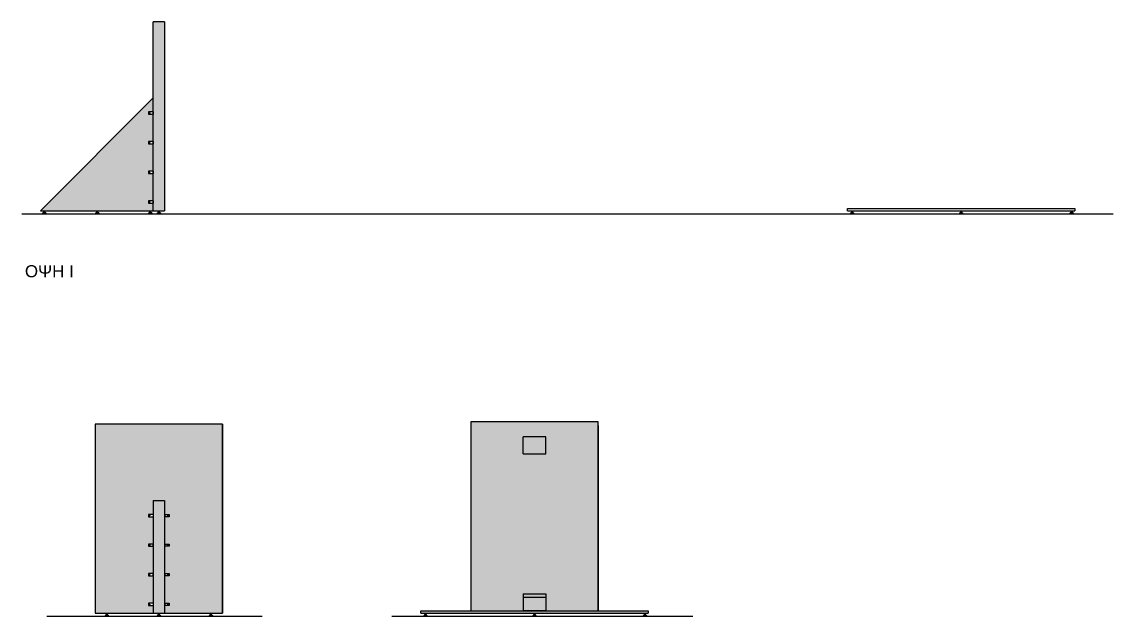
# Model space of a CAD drawing. Header units: millimetres. Extents: x 2883.6 to 2903.4, y 1594.7 to 1614.6.
# Drawn here: x 2893.81 to 2903.4, y 1602.76 to 1607.98 of the extents above; entities that cross this region are included whole.
import ezdxf

# ---------------------------------------------------------------- set-up
doc = ezdxf.new("R2010")
doc.units = ezdxf.units.MM
doc.header["$LTSCALE"] = 0.005
doc.linetypes.add('ACAD_ISO02W100', pattern=[15, 12, -3])
for name, color, linetype in [('hatch', 41, 'Continuous'), ('photobooth', 61, 'Continuous'), ('εδαφος', 254, 'Continuous'), ('ονομασίες', 255, 'Continuous')]:
    doc.layers.add(name, color=color, linetype=linetype)
doc.styles.get("Standard").update_dxf_attribs({"font": 'arial.ttf'})

msp = doc.modelspace()

# ---------------------------------------------------------------- hatches: boundary and pattern name
at = {"layer": 'hatch', "transparency": 33554559}
h = msp.add_hatch(color=256, dxfattribs=at)
h.dxf.hatch_style = 1
h.paths.add_polyline_path([(2895.571, 1604.4465), (2894.451, 1604.4465), (2894.451, 1602.7865), (2894.961, 1602.7865), (2894.961, 1602.8544), (2894.96, 1602.8544), (2894.92, 1602.8544), (2894.92, 1602.8744), (2894.961, 1602.8744), (2894.961, 1603.1144), (2894.92, 1603.1144), (2894.92, 1603.1344), (2894.961, 1603.1344), (2894.961, 1603.3744), (2894.92, 1603.3744), (2894.92, 1603.3944), (2894.961, 1603.3944), (2894.961, 1603.6344), (2894.92, 1603.6344), (2894.92, 1603.6544), (2894.961, 1603.6544), (2894.961, 1603.7775), (2895.061, 1603.7775), (2895.061, 1603.6544), (2895.062, 1603.6544), (2895.102, 1603.6544), (2895.102, 1603.6344), (2895.061, 1603.6344), (2895.061, 1603.3944), (2895.102, 1603.3944), (2895.102, 1603.3744), (2895.061, 1603.3744), (2895.061, 1603.1344), (2895.102, 1603.1344), (2895.102, 1603.1144), (2895.061, 1603.1144), (2895.061, 1602.8744), (2895.102, 1602.8744), (2895.102, 1602.8544), (2895.061, 1602.8544), (2895.061, 1602.7865), (2895.571, 1602.7865)])
h.paths.add_polyline_path([(2895.061, 1603.7775), (2894.961, 1603.7775), (2894.961, 1602.7865), (2895.061, 1602.7865), (2895.061, 1602.8544)], flags=17)
h.paths.add_polyline_path([(2894.961, 1606.6501), (2894.92, 1606.6501), (2894.92, 1606.6701), (2894.961, 1606.6701), (2894.961, 1606.9101), (2894.92, 1606.9101), (2894.92, 1606.9301), (2894.961, 1606.9301), (2894.961, 1607.1701), (2894.92, 1607.1701), (2894.92, 1607.1901), (2894.961, 1607.1901), (2894.961, 1607.3132), (2893.97, 1606.3222), (2894.961, 1606.3222), (2894.961, 1606.3901), (2894.92, 1606.3901), (2894.92, 1606.4101), (2894.961, 1606.4101)])
h.paths.add_polyline_path([(2895.061, 1607.9822), (2894.961, 1607.9822), (2894.961, 1606.3222), (2895.061, 1606.3222)])
h = msp.add_hatch(color=256, dxfattribs=at)
h.dxf.hatch_style = 1
h.paths.add_polyline_path([(2894.927, 1607.1799, 1), (2894.9324, 1607.1799, 1)])
h.paths.add_polyline_path([(2894.9324, 1606.9199, 1), (2894.927, 1606.9199, 1)])
h.paths.add_polyline_path([(2894.927, 1606.6599, 1), (2894.9324, 1606.6599, 1)])
h.paths.add_polyline_path([(2894.9324, 1606.3999, 1), (2894.927, 1606.3999, 1)])
h = msp.add_hatch(color=256, dxfattribs=at)
h.dxf.hatch_style = 1
h.paths.add_polyline_path([(2894.961, 1607.1901), (2894.96, 1607.1901), (2894.96, 1607.1701), (2894.961, 1607.1701)])
h = msp.add_hatch(color=256, dxfattribs=at)
h.dxf.hatch_style = 1
h.paths.add_polyline_path([(2894.961, 1606.4101), (2894.96, 1606.4101), (2894.96, 1606.3901), (2894.961, 1606.3901)])
h.paths.add_polyline_path([(2894.961, 1606.6701), (2894.96, 1606.6701), (2894.96, 1606.6501), (2894.961, 1606.6501)])
h.paths.add_polyline_path([(2894.961, 1606.9301), (2894.96, 1606.9301), (2894.96, 1606.9101), (2894.961, 1606.9101)])
h = msp.add_hatch(color=256, dxfattribs=at)
h.dxf.hatch_style = 1
h.paths.add_polyline_path([(2898.4115, 1602.9575), (2898.4115, 1602.8075), (2898.8715, 1602.8075), (2898.8715, 1604.4675), (2897.7515, 1604.4675), (2897.7515, 1602.8075), (2898.2115, 1602.8075), (2898.2115, 1602.9575)])
h.paths.add_polyline_path([(2898.2115, 1604.1865), (2898.2115, 1604.3365), (2898.3115, 1604.3365), (2898.4115, 1604.3365), (2898.4115, 1604.1865)], flags=16)
at = {"layer": 'hatch', "linetype": 'ACAD_ISO02W100', "transparency": 33554483}
h = msp.add_hatch(color=256, dxfattribs=at)
h.dxf.hatch_style = 1
h.paths.add_polyline_path([(2898.2115, 1604.1865), (2898.4115, 1604.1865), (2898.4115, 1604.3365), (2898.3115, 1604.3365), (2898.2115, 1604.3365)])
at = {"layer": 'hatch', "transparency": 33554559}
h = msp.add_hatch(color=256, dxfattribs=at)
h.dxf.hatch_style = 1
h.paths.add_polyline_path([(2898.4115, 1602.9575), (2898.2115, 1602.9575), (2898.2115, 1602.9275), (2898.4115, 1602.9275)])
at = {"layer": 'hatch', "linetype": 'ACAD_ISO02W100', "transparency": 33554483}
h = msp.add_hatch(color=256, dxfattribs=at)
h.dxf.hatch_style = 1
h.paths.add_polyline_path([(2898.2115, 1602.9275), (2898.2115, 1602.8107), (2898.4115, 1602.8107), (2898.4115, 1602.9275)])
at = {"layer": 'hatch', "transparency": 33554559}
h = msp.add_hatch(color=256, dxfattribs=at)
h.dxf.hatch_style = 1
h.paths.add_polyline_path([(2899.3115, 1602.8075), (2897.3115, 1602.8075), (2897.3115, 1602.7865), (2898.3115, 1602.7865), (2898.7685, 1602.7865), (2898.8715, 1602.7865), (2899.3115, 1602.7865)])

# ---------------------------------------------------------------- linework, layer by layer
at = {"layer": 'photobooth'}
for p, q in [((2894.961, 1606.3222), (2894.961, 1607.9822)), ((2895.061, 1607.9822), (2894.961, 1607.9822)), ((2895.061, 1607.9822), (2895.061, 1606.3222)), ((2894.961, 1607.3132), (2893.97, 1606.3222)), ((2894.961, 1607.1901), (2894.92, 1607.1901)), ((2894.92, 1607.1901), (2894.92, 1607.1701)), ((2894.96, 1607.1901), (2894.96, 1607.1701)), ((2894.92, 1607.1701), (2894.961, 1607.1701)), ((2894.96, 1606.9301), (2894.92, 1606.9301)), ((2894.92, 1606.9301), (2894.92, 1606.9101)), ((2894.92, 1606.9101), (2894.961, 1606.9101)), ((2894.961, 1606.9301), (2894.96, 1606.9301)), ((2894.96, 1606.9301), (2894.96, 1606.9101)), ((2894.961, 1606.9301), (2894.961, 1606.9101)), ((2894.961, 1606.6701), (2894.92, 1606.6701)), ((2894.92, 1606.6701), (2894.92, 1606.6501)), ((2894.92, 1606.6501), (2894.961, 1606.6501)), ((2894.96, 1606.6701), (2894.96, 1606.6501)), ((2894.961, 1606.4101), (2894.92, 1606.4101)), ((2894.92, 1606.4101), (2894.92, 1606.3901)), ((2894.96, 1606.4101), (2894.96, 1606.3901)), ((2893.97, 1606.3222), (2894.961, 1606.3222)), ((2894.92, 1606.3901), (2894.961, 1606.3901)), ((2894.961, 1606.3222), (2895.061, 1606.3222)), ((2901.061, 1606.3222), (2901.061, 1606.3432)), ((2901.061, 1606.3432), (2903.061, 1606.3432)), ((2901.061, 1606.3222), (2902.061, 1606.3222)), ((2902.061, 1606.3222), (2903.061, 1606.3222)), ((2903.061, 1606.3432), (2903.061, 1606.3222)), ((2893.9912, 1606.2962), (2893.9912, 1606.3034)), ((2893.9912, 1606.2962), (2894.0162, 1606.2962)), ((2893.9937, 1606.3052), (2894.0138, 1606.3052)), ((2894.0162, 1606.3034), (2894.0162, 1606.2962)), ((2894.4573, 1606.2962), (2894.4573, 1606.3034)), ((2894.4573, 1606.2962), (2894.4823, 1606.2962)), ((2894.4597, 1606.3052), (2894.4799, 1606.3052)), ((2894.4823, 1606.3034), (2894.4823, 1606.2962)), ((2894.9234, 1606.2962), (2894.9234, 1606.3034)), ((2894.9234, 1606.2962), (2894.9484, 1606.2962)), ((2894.9258, 1606.3052), (2894.946, 1606.3052)), ((2894.9484, 1606.3034), (2894.9484, 1606.2962)), ((2894.9987, 1606.2962), (2894.9987, 1606.3034)), ((2894.9987, 1606.2962), (2895.0237, 1606.2962)), ((2895.0011, 1606.3052), (2895.0213, 1606.3052)), ((2895.0237, 1606.3034), (2895.0237, 1606.2962)), ((2901.0911, 1606.2962), (2901.0911, 1606.3034)), ((2901.0911, 1606.2962), (2901.1161, 1606.2962)), ((2901.0935, 1606.3052), (2901.1137, 1606.3052)), ((2901.1161, 1606.3034), (2901.1161, 1606.2962)), ((2902.0487, 1606.2962), (2902.0487, 1606.3034)), ((2902.0487, 1606.2962), (2902.0737, 1606.2962)), ((2902.0511, 1606.3052), (2902.0713, 1606.3052)), ((2902.0737, 1606.3034), (2902.0737, 1606.2962)), ((2903.02, 1606.2962), (2903.02, 1606.3034)), ((2903.02, 1606.2962), (2903.045, 1606.2962)), ((2903.0224, 1606.3052), (2903.0426, 1606.3052)), ((2903.045, 1606.3034), (2903.045, 1606.2962)), ((2894.451, 1604.4465), (2894.451, 1602.7865)), ((2895.571, 1604.4465), (2894.451, 1604.4465)), ((2895.571, 1604.4465), (2895.571, 1602.7865)), ((2895.571, 1602.7865), (2895.571, 1604.4465)), ((2897.7515, 1604.4675), (2897.7515, 1602.8075)), ((2898.8715, 1604.4675), (2897.7515, 1604.4675)), ((2898.8715, 1602.8075), (2898.8715, 1604.4675)), ((2898.8715, 1604.4365), (2898.8715, 1602.8075)), ((2898.3115, 1604.3365), (2898.2115, 1604.3365)), ((2898.2115, 1604.1865), (2898.2115, 1604.3365)), ((2898.4115, 1604.3365), (2898.3115, 1604.3365)), ((2898.4115, 1604.1865), (2898.4115, 1604.3365)), ((2898.2115, 1604.1865), (2898.4115, 1604.1865)), ((2894.961, 1603.7775), (2895.061, 1603.7775)), ((2894.961, 1603.7775), (2894.961, 1602.7865)), ((2895.061, 1603.7775), (2895.061, 1602.7865)), ((2894.961, 1603.6544), (2894.92, 1603.6544)), ((2894.92, 1603.6544), (2894.92, 1603.6344)), ((2894.92, 1603.6344), (2894.961, 1603.6344)), ((2894.96, 1603.6544), (2894.96, 1603.6344)), ((2895.061, 1603.6544), (2895.102, 1603.6544)), ((2895.061, 1603.6544), (2895.062, 1603.6544)), ((2895.102, 1603.6344), (2895.061, 1603.6344)), ((2895.062, 1603.6544), (2895.062, 1603.6344)), ((2895.102, 1603.6544), (2895.102, 1603.6344)), ((2894.961, 1603.3944), (2894.92, 1603.3944)), ((2894.92, 1603.3944), (2894.92, 1603.3744)), ((2894.92, 1603.3744), (2894.961, 1603.3744)), ((2894.96, 1603.3744), (2894.96, 1603.3944)), ((2895.061, 1603.3944), (2895.102, 1603.3944)), ((2895.102, 1603.3744), (2895.061, 1603.3744)), ((2895.062, 1603.3944), (2895.062, 1603.3744)), ((2895.102, 1603.3944), (2895.102, 1603.3744)), ((2894.961, 1603.1344), (2894.92, 1603.1344)), ((2894.92, 1603.1344), (2894.92, 1603.1144)), ((2894.92, 1603.1144), (2894.961, 1603.1144)), ((2894.96, 1603.1144), (2894.96, 1603.1344)), ((2895.061, 1603.1344), (2895.102, 1603.1344)), ((2895.102, 1603.1144), (2895.061, 1603.1144)), ((2895.062, 1603.1344), (2895.062, 1603.1144)), ((2895.102, 1603.1344), (2895.102, 1603.1144)), ((2898.2115, 1602.9575), (2898.4115, 1602.9575)), ((2898.2115, 1602.9575), (2898.2115, 1602.8075)), ((2898.4115, 1602.9575), (2898.4115, 1602.8075)), ((2894.961, 1602.8744), (2894.92, 1602.8744)), ((2894.92, 1602.8744), (2894.92, 1602.8544)), ((2894.96, 1602.8744), (2894.96, 1602.8544)), ((2895.061, 1602.8744), (2895.102, 1602.8744)), ((2895.062, 1602.8744), (2895.062, 1602.8544)), ((2895.102, 1602.8744), (2895.102, 1602.8544)), ((2898.2115, 1602.9275), (2898.4115, 1602.9275)), ((2894.451, 1602.7865), (2895.571, 1602.7865)), ((2894.5417, 1602.7605), (2894.5417, 1602.7677)), ((2894.5441, 1602.7695), (2894.5643, 1602.7695)), ((2894.554, 1602.7865), (2895.468, 1602.7865)), ((2894.5667, 1602.7677), (2894.5667, 1602.7605)), ((2894.92, 1602.8544), (2894.961, 1602.8544)), ((2894.961, 1602.8544), (2894.96, 1602.8544)), ((2894.9987, 1602.7605), (2894.9987, 1602.7677)), ((2895.0011, 1602.7695), (2895.0213, 1602.7695)), ((2895.0237, 1602.7677), (2895.0237, 1602.7605)), ((2895.102, 1602.8544), (2895.061, 1602.8544)), ((2895.4557, 1602.7605), (2895.4557, 1602.7677)), ((2895.4581, 1602.7695), (2895.4783, 1602.7695)), ((2895.4807, 1602.7677), (2895.4807, 1602.7605)), ((2897.3115, 1602.7865), (2897.3115, 1602.8075)), ((2897.3115, 1602.8075), (2899.3115, 1602.8075)), ((2897.3115, 1602.7865), (2898.3115, 1602.7865)), ((2897.3416, 1602.7605), (2897.3416, 1602.7677)), ((2897.344, 1602.7695), (2897.3641, 1602.7695)), ((2897.3666, 1602.7677), (2897.3666, 1602.7605)), ((2897.7515, 1602.7865), (2898.8715, 1602.7865)), ((2897.8545, 1602.7865), (2898.7685, 1602.7865)), ((2898.2115, 1602.8107), (2898.4115, 1602.8107)), ((2898.2115, 1602.8075), (2898.4115, 1602.8075)), ((2898.2992, 1602.7605), (2898.2992, 1602.7677)), ((2898.3016, 1602.7695), (2898.3218, 1602.7695)), ((2898.3115, 1602.7865), (2899.3115, 1602.7865)), ((2898.3242, 1602.7677), (2898.3242, 1602.7605)), ((2899.2704, 1602.7605), (2899.2704, 1602.7677)), ((2899.2729, 1602.7695), (2899.293, 1602.7695)), ((2899.2954, 1602.7677), (2899.2954, 1602.7605)), ((2899.3115, 1602.8075), (2899.3115, 1602.7865)), ((2894.5417, 1602.7605), (2894.5667, 1602.7605)), ((2894.9987, 1602.7605), (2895.0237, 1602.7605)), ((2895.4557, 1602.7605), (2895.4807, 1602.7605)), ((2897.3416, 1602.7605), (2897.3666, 1602.7605)), ((2898.2992, 1602.7605), (2898.3242, 1602.7605)), ((2899.2704, 1602.7605), (2899.2954, 1602.7605))]:
    msp.add_line(p, q, dxfattribs=at)
for points in [[(2894.0006, 1606.3062), (2894.0006, 1606.3222), (2894.0066, 1606.3222), (2894.0066, 1606.3062)], [(2894.4666, 1606.3062), (2894.4666, 1606.3222), (2894.4726, 1606.3222), (2894.4726, 1606.3062)], [(2894.9327, 1606.3062), (2894.9327, 1606.3222), (2894.9387, 1606.3222), (2894.9387, 1606.3062)], [(2895.008, 1606.3062), (2895.008, 1606.3222), (2895.014, 1606.3222), (2895.014, 1606.3062)], [(2901.1004, 1606.3062), (2901.1004, 1606.3222), (2901.1064, 1606.3222), (2901.1064, 1606.3062)], [(2902.058, 1606.3062), (2902.058, 1606.3222), (2902.064, 1606.3222), (2902.064, 1606.3062)], [(2903.0293, 1606.3062), (2903.0293, 1606.3222), (2903.0353, 1606.3222), (2903.0353, 1606.3062)], [(2894.0079, 1606.3052), (2894.0079, 1606.3062), (2893.9992, 1606.3062), (2893.9992, 1606.3052)], [(2894.474, 1606.3052), (2894.474, 1606.3062), (2894.4653, 1606.3062), (2894.4653, 1606.3052)], [(2894.9401, 1606.3052), (2894.9401, 1606.3062), (2894.9313, 1606.3062), (2894.9313, 1606.3052)], [(2895.0154, 1606.3052), (2895.0154, 1606.3062), (2895.0067, 1606.3062), (2895.0067, 1606.3052)], [(2901.1078, 1606.3052), (2901.1078, 1606.3062), (2901.099, 1606.3062), (2901.099, 1606.3052)], [(2902.0654, 1606.3052), (2902.0654, 1606.3062), (2902.0567, 1606.3062), (2902.0567, 1606.3052)], [(2903.0366, 1606.3052), (2903.0366, 1606.3062), (2903.0279, 1606.3062), (2903.0279, 1606.3052)], [(2894.5584, 1602.7695), (2894.5584, 1602.7705), (2894.5497, 1602.7705), (2894.5497, 1602.7695)], [(2894.551, 1602.7705), (2894.551, 1602.7865), (2894.557, 1602.7865), (2894.557, 1602.7705)], [(2895.0154, 1602.7695), (2895.0154, 1602.7705), (2895.0067, 1602.7705), (2895.0067, 1602.7695)], [(2895.008, 1602.7705), (2895.008, 1602.7865), (2895.014, 1602.7865), (2895.014, 1602.7705)], [(2895.4724, 1602.7695), (2895.4724, 1602.7705), (2895.4637, 1602.7705), (2895.4637, 1602.7695)], [(2895.465, 1602.7705), (2895.465, 1602.7865), (2895.471, 1602.7865), (2895.471, 1602.7705)], [(2897.3582, 1602.7695), (2897.3582, 1602.7705), (2897.3495, 1602.7705), (2897.3495, 1602.7695)], [(2897.3509, 1602.7705), (2897.3509, 1602.7865), (2897.3569, 1602.7865), (2897.3569, 1602.7705)], [(2898.3159, 1602.7695), (2898.3159, 1602.7705), (2898.3071, 1602.7705), (2898.3071, 1602.7695)], [(2898.3085, 1602.7705), (2898.3085, 1602.7865), (2898.3145, 1602.7865), (2898.3145, 1602.7705)], [(2899.2871, 1602.7695), (2899.2871, 1602.7705), (2899.2784, 1602.7705), (2899.2784, 1602.7695)], [(2899.2797, 1602.7705), (2899.2797, 1602.7865), (2899.2857, 1602.7865), (2899.2857, 1602.7705)]]:
    msp.add_lwpolyline(points, dxfattribs=at)
for centre in [(2894.9297, 1607.1799), (2894.9297, 1606.9199), (2894.9297, 1606.6599), (2894.9297, 1606.3999), (2894.9297, 1603.6442), (2895.0924, 1603.6442), (2894.9297, 1603.3842), (2895.0924, 1603.3842), (2894.9297, 1603.1242), (2895.0924, 1603.1242), (2894.9297, 1602.8642), (2895.0924, 1602.8642)]:
    msp.add_circle(centre, 0.00275, dxfattribs=at)
for centre, start, end in [((2893.9937, 1606.3026), 89.16117, 161.17155), ((2894.0138, 1606.3026), 18.82845, 90.83883), ((2894.4598, 1606.3026), 89.16117, 161.17155), ((2894.4799, 1606.3026), 18.82845, 90.83883), ((2894.9258, 1606.3026), 89.16117, 161.17155), ((2894.9459, 1606.3026), 18.82845, 90.83883), ((2895.0012, 1606.3026), 89.16117, 161.17155), ((2895.0213, 1606.3026), 18.82845, 90.83883), ((2901.0935, 1606.3026), 89.16117, 161.17155), ((2901.1136, 1606.3026), 18.82845, 90.83883), ((2902.0512, 1606.3026), 89.16117, 161.17155), ((2902.0713, 1606.3026), 18.82845, 90.83883), ((2903.0224, 1606.3026), 89.16117, 161.17155), ((2903.0425, 1606.3026), 18.82845, 90.83883), ((2894.5442, 1602.7669), 89.16117, 161.17155), ((2894.5643, 1602.7669), 18.82845, 90.83883), ((2895.0012, 1602.7669), 89.16117, 161.17155), ((2895.0213, 1602.7669), 18.82845, 90.83883), ((2895.4582, 1602.7669), 89.16117, 161.17155), ((2895.4783, 1602.7669), 18.82845, 90.83883), ((2897.344, 1602.7669), 89.16117, 161.17155), ((2897.3641, 1602.7669), 18.82845, 90.83883), ((2898.3017, 1602.7669), 89.16117, 161.17155), ((2898.3218, 1602.7669), 18.82845, 90.83883), ((2899.2729, 1602.7669), 89.16117, 161.17155), ((2899.293, 1602.7669), 18.82845, 90.83883)]:
    msp.add_arc(centre, 0.00259, start, end, dxfattribs=at)
at = {"layer": 'εδαφος'}
for p, q in [((2893.8065, 1606.2962), (2899.8446, 1606.2962)), ((2894.1577, 1606.2962), (2903.397, 1606.2962)), ((2894.0252, 1602.7605), (2895.9196, 1602.7605)), ((2897.0587, 1602.7605), (2899.7032, 1602.7605))]:
    msp.add_line(p, q, dxfattribs=at)

# ---------------------------------------------------------------- texts
at = {"layer": 'ονομασίες', "insert": (2893.8338, 1605.8443), "char_height": 0.1062, "attachment_point": 1}
msp.add_mtext_dynamic_manual_height_columns('OΨH I', width=0.67565, gutter_width=0.531, heights=[0], dxfattribs=at)

doc.saveas('drawing.dxf')
